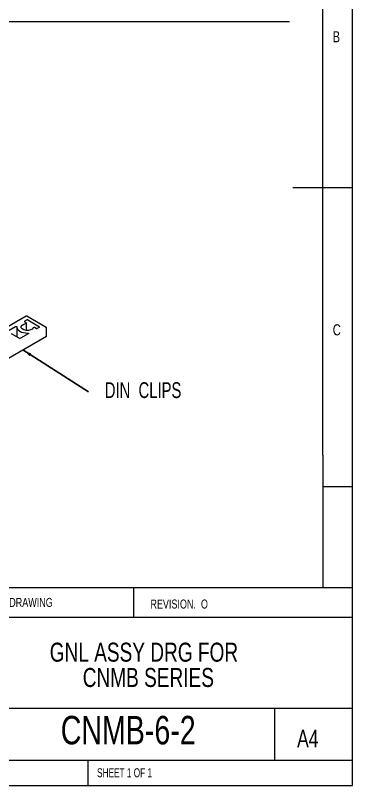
# Model space of a CAD drawing. Header units: millimetres. Extents: x 5 to 292, y 5 to 205.
# Drawn here: x 235.6 to 292, y 5 to 133.8 of the extents above; entities that cross this region are included whole.
import ezdxf

# ---------------------------------------------------------------- set-up
doc = ezdxf.new("R2010")
doc.units = ezdxf.units.MM
doc.styles.add('SLDTEXTSTYLE0', font='TXT', dxfattribs={"width": 0.75})
doc.styles.add('SLDTEXTSTYLE1', font='TXT', dxfattribs={"width": 0.6875})
doc.styles.add('SLDTEXTSTYLE2', font='TXT', dxfattribs={"width": 0.7})
doc.dimstyles.new('SLDDIMSTYLE6', dxfattribs={"dimtxt": 2.5, "dimasz": 1.5, "dimexe": 0, "dimexo": 0.0625, "dimgap": 0, "dimtad": 0, "dimtih": 1, "dimtoh": 1, "dimdec": 0, "dimrnd": 1e-09, "dimzin": 0, "dimdsep": 46, "dimtxsty": 'Standard', "dimsah": 1, "dimcen": 0.09, "dimadec": 0, "dimazin": 0, "dimtfac": 1.5, "dimtdec": 0, "dimtofl": 0, "dimtmove": 0, "dimatfit": 3, "dimfxl": 1, "dimfrac": 2, "dimtolj": 1, "dimtzin": 0, "dimarcsym": 0})

# ---------------------------------------------------------------- blocks, each defined once
blk = doc.blocks.new('SW_NOTE_1')
at = {"color": 0, "linetype": 'Continuous', "lineweight": 0, "char_height": 3.175, "attachment_point": 2, "style": 'SLDTEXTSTYLE0'}
for s, insert in [('GNL ASSY DRG FOR', (19.55, 4.09)), ('CNMB SERIES', (20.29, -0.14))]:
    blk.add_mtext(s, dxfattribs=dict(at, insert=insert))
blk = doc.blocks.new('SW_NOTE_12')
at = {"color": 0, "linetype": 'Continuous', "lineweight": 0, "insert": (9.13, 1.61), "char_height": 2.646, "attachment_point": 2, "style": 'SLDTEXTSTYLE2'}
blk.add_mtext('DIN  CLIPS', dxfattribs=at)

msp = doc.modelspace()

# ---------------------------------------------------------------- linework, layer by layer
at = {"color": 7, "linetype": 'Continuous', "lineweight": 0}
for p, q in [((292, 77.25), (292, 205)), ((287, 60.25), (287, 200)), ((138.6567, 132.7671), (281.4586, 132.7671)), ((292, 105), (282, 105)), ((292, 5), (292, 77.25)), ((287, 60.25), (287, 55)), ((287, 55), (292, 55)), ((287, 55), (287, 38.0853)), ((292, 38.0853), (138.6727, 38.0853)), ((255.4326, 33.1222), (255.4326, 38.0853)), ((292, 33.1222), (216.3755, 33.1222)), ((159.4, 17.9475), (292, 17.9475)), ((279, 9.25), (279, 17.9475)), ((138.6727, 9.25), (292, 9.25)), ((247.8, 5), (247.8, 9.25)), ((5, 5), (292, 5))]:
    msp.add_line(p, q, dxfattribs=at)
at = {"color": 7, "linetype": 'Continuous', "lineweight": 15}
for p, q in [((237.438, 83.4991), (227.5391, 77.7833)), ((237.1647, 82.6661), (237.5183, 82.8703)), ((237.4544, 82.3968), (237.1647, 82.5641)), ((240.7805, 81.6414), (237.563, 83.4991)), ((237.695, 82.8703), (239.6397, 81.7475)), ((234.5662, 81.1657), (235.6447, 81.7884)), ((235.8568, 81.6966), (235.8567, 80.0533)), ((237.491, 81.1085), (237.491, 82.3458)), ((239.1094, 81.4413), (238.8197, 81.6086)), ((239.6397, 81.6455), (239.2862, 81.4413)), ((240.843, 80.1656), (240.843, 81.5332)), ((240.8064, 80.1146), (230.0236, 73.8884)), ((236.2811, 79.8082), (234.9956, 80.5504)), ((237.7661, 80.5636), (236.4579, 79.8082))]:
    msp.add_line(p, q, dxfattribs=at)
at = {"color": 7, "linetype": 'Continuous', "lineweight": 15, "flags": 128}
for points in [[(235.6447, 81.7884), (235.6747, 81.8012), (235.7099, 81.8083), (235.7471, 81.8091), (235.7831, 81.8036), (235.8146, 81.7921), (235.839, 81.7758), (235.8538, 81.7561), (235.858, 81.7347)], [(235.858, 81.7347), (235.8814, 81.5275), (235.9776, 81.3275), (236.1426, 81.1431), (236.3694, 80.982), (236.6484, 80.8511), (236.9678, 80.7558), (237.3142, 80.7003), (237.673, 80.6868)], [(238.6091, 81.5726), (238.4522, 81.3619), (238.1684, 81.2014), (237.8002, 81.1153), (237.4029, 81.1165), (237.0362, 81.2048), (236.7553, 81.367), (236.6023, 81.5787), (236.6001, 81.8081), (236.7493, 82.0207), (237.0272, 82.1846), (237.3922, 82.2752)], [(237.3922, 82.2752), (237.4237, 82.2817), (237.451, 82.2928), (237.4723, 82.3077), (237.4859, 82.3253), (237.491, 82.3444), (237.4872, 82.3636), (237.4747, 82.3815), (237.4544, 82.3968)], [(237.673, 80.6868), (237.71, 80.6844), (237.7442, 80.6758), (237.7725, 80.6618), (237.7923, 80.6435), (237.802, 80.6228), (237.8006, 80.6013), (237.7883, 80.5809), (237.7661, 80.5636)]]:
    msp.add_lwpolyline(points, dxfattribs=at)
at = {"color": 7, "linetype": 'Continuous', "lineweight": 15}
for centre, radius, start, end in [((237.1841, 82.6151), 0.0546, 110.796713, 249.214038), ((237.6066, 82.6997), 0.1921, 62.605479, 117.394522), ((238.7346, 81.4718), 0.161, 58.120862, 141.241667), ((239.1978, 81.6119), 0.1921, 242.605479, 297.394521), ((239.6203, 81.6965), 0.0546, 290.796714, 69.214037), ((240.7525, 81.593), 0.0546, 350.783421, 129.216579), ((240.6145, 81.4734), 0.1921, 2.605478, 57.394522), ((240.787, 81.5332), 0.0546, 290.796715, 69.214037), ((240.7804, 80.1718), 0.0629, 294.382423, 354.307119), ((236.3695, 79.9788), 0.1921, 242.605476, 297.394523)]:
    msp.add_arc(centre, radius, start, end, dxfattribs=at)
msp.add_open_spline([(237.5672, 83.4937), (237.5629, 83.4972), (237.552, 83.5061), (237.5296, 83.5125), (237.5038, 83.5164), (237.4778, 83.514), (237.4533, 83.508), (237.4403, 83.4983), (237.4343, 83.4938)], degree=3, knots=[0, 0, 0, 0, 0.11581842, 0.29564241, 0.47941071, 0.66316901, 0.84296427, 1, 1, 1, 1], dxfattribs=at)

# ---------------------------------------------------------------- block references
at = {"color": 7, "linetype": 'Continuous', "lineweight": 0}
for name, p in [('SW_NOTE_12', (247.8412, 70.8531)), ('SW_NOTE_1', (237.5621, 24.811))]:
    msp.add_blockref(name, p, dxfattribs=at)

# ---------------------------------------------------------------- texts
for s, insert, char_height, attachment_point, style in [('B', (288.6667, 131.168), 1.8521, 1, 'SLDTEXTSTYLE0'), ('C', (288.6927, 82.1496), 1.8521, 1, 'SLDTEXTSTYLE0'), ('DO NOT SCALE DRAWING', (222.9783, 36.3862), 1.5, 1, 'SLDTEXTSTYLE0'), ('REVISION.  O', (258.2025, 36.1179), 1.5, 1, 'SLDTEXTSTYLE0'), ('CNMB-6-2', (254.4872, 16.6578), 4.7625, 2, 'SLDTEXTSTYLE0'), ('A4', (282.7241, 14.332), 2.91042, 1, 'SLDTEXTSTYLE0'), ('SHEET 1 OF 1', (249.2783, 7.9001), 1.5, 1, 'SLDTEXTSTYLE1')]:
    msp.add_mtext(s, dxfattribs=dict(at, insert=insert, char_height=char_height, attachment_point=attachment_point, style=style))

# ---------------------------------------------------------------- leaders
msp.add_leader([(236.8903, 77.8534), (247.8412, 70.8531)], dimstyle='SLDDIMSTYLE6', dxfattribs=at)

doc.saveas('drawing.dxf')
